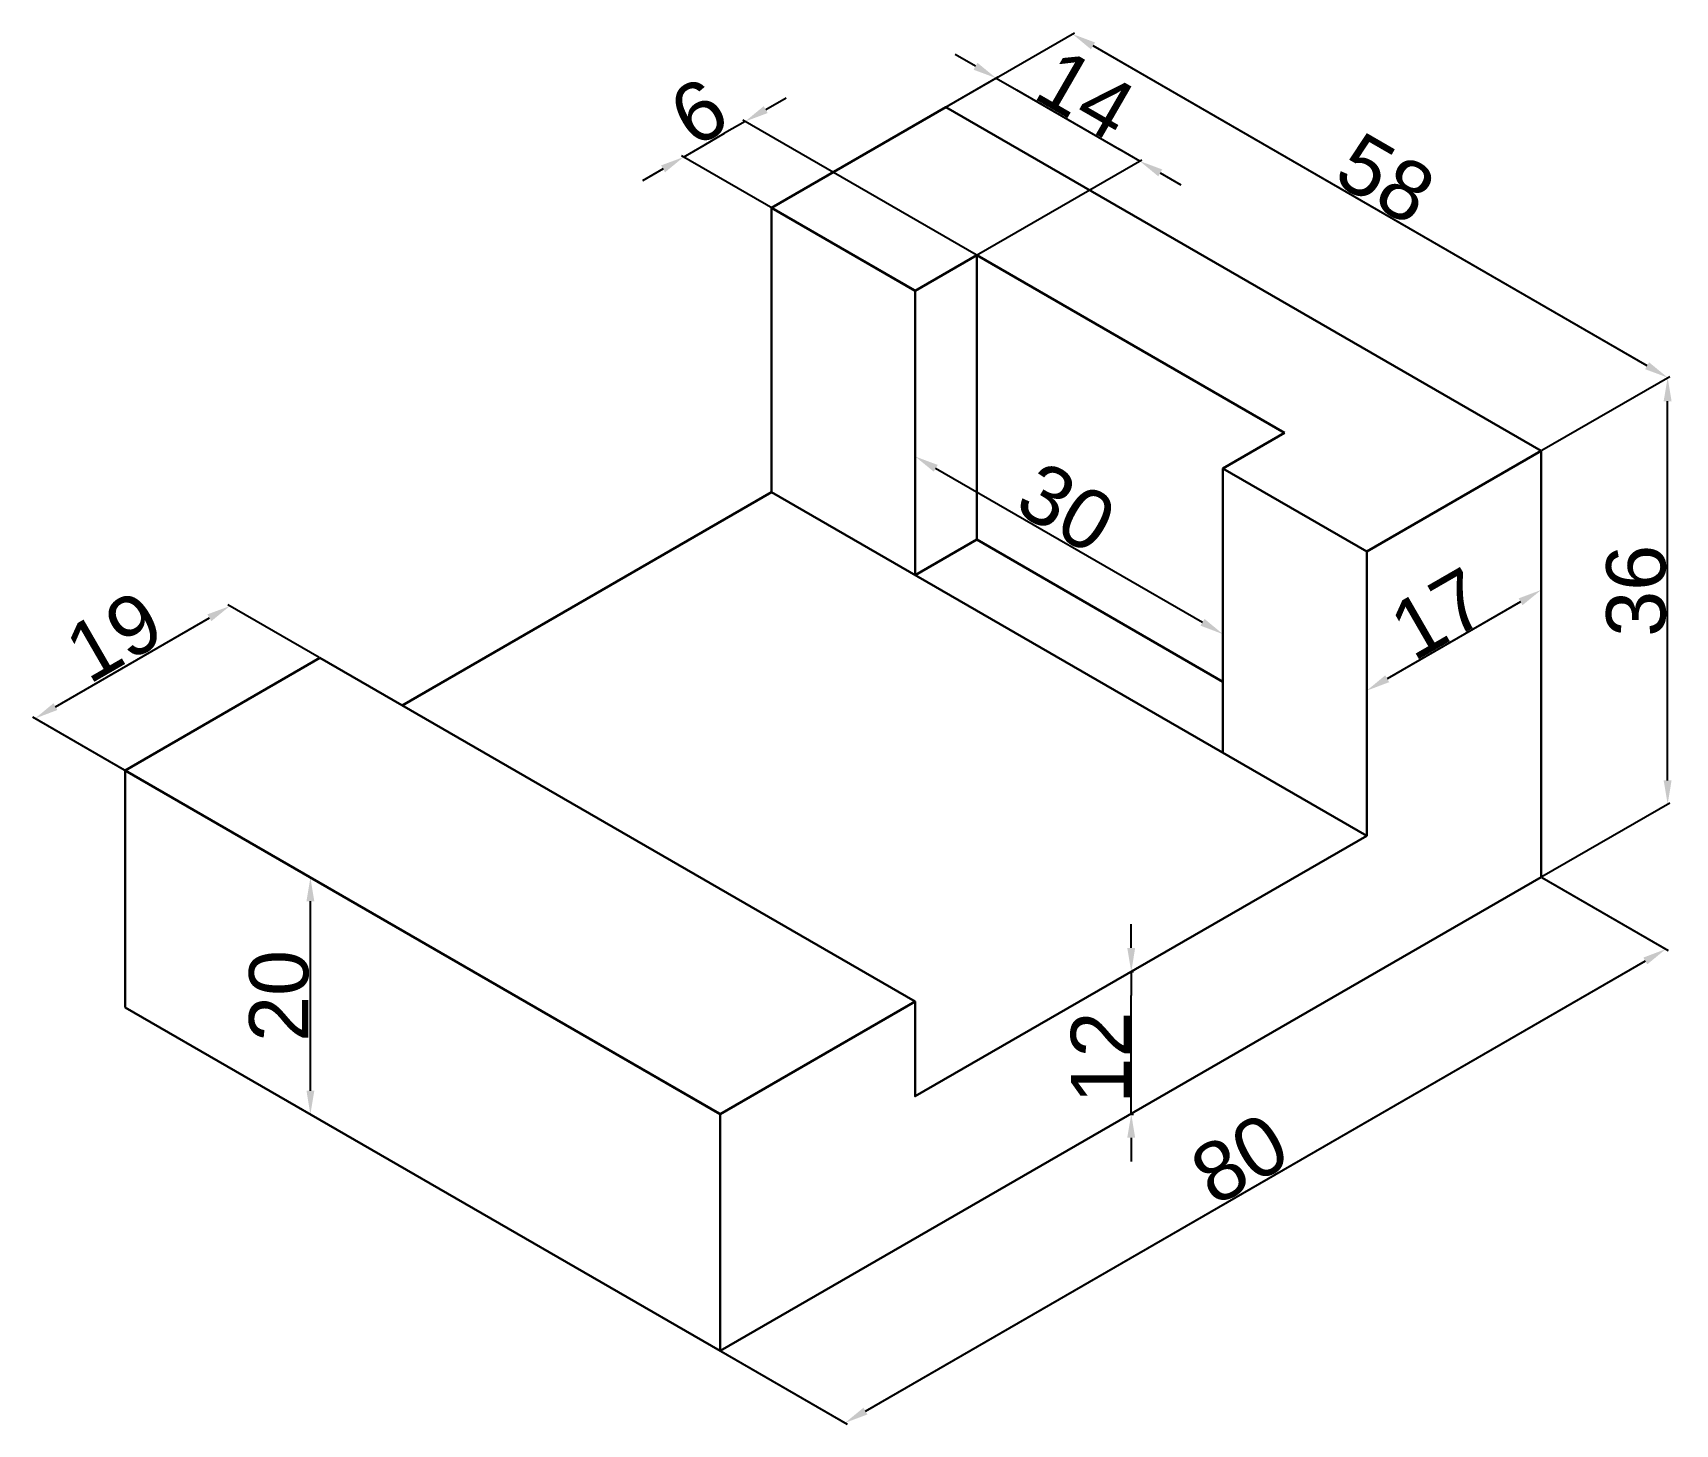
# Model space of a CAD drawing. Header units: millimetres. Extents: x -23 to 116, y -5 to 112.
import ezdxf

# ---------------------------------------------------------------- set-up
doc = ezdxf.new("R2010")
doc.units = ezdxf.units.MM
doc.header["$MEASUREMENT"] = 0
doc.layers.add('dim', color=250, linetype='Continuous', lineweight=25)
doc.layers.add('object', color=170, linetype='Continuous', lineweight=30)
doc.styles.get("Standard").update_dxf_attribs({"font": 'arial.ttf'})
doc.dimstyles.get("Standard").update_dxf_attribs({"dimtxt": 5, "dimasz": 2, "dimexe": 0.18, "dimexo": 0.0625, "dimgap": 0.09, "dimtad": 1, "dimtoh": 1, "dimdec": 0, "dimzin": 0, "dimdsep": 46, "dimtxsty": 'Standard', "dimcen": 0.09, "dimadec": 0, "dimazin": 0, "dimtfac": 1, "dimtdec": 0, "dimtmove": 0, "dimatfit": 3, "dimfxl": 1, "dimtolj": 1, "dimtzin": 0, "dimarcsym": 0})

# ---------------------------------------------------------------- blocks, each defined once
blk = doc.blocks.new('*D1')
at = {"layer": 'Defpoints', "color": 0, "transparency": 16777216}
for p in [(0.66, 40.67), (35.25, 20.7), (35.25, 0.7)]:
    blk.add_point(p, dxfattribs=at)
at = {"layer": 'dim', "color": 0, "lineweight": -2, "transparency": 16777216}
for p, q in [((35.19, 20.74), (0.48, 40.78)), ((0.66, 22.67), (0.66, 38.67)), ((35.19, 0.74), (0.48, 20.78))]:
    blk.add_line(p, q, dxfattribs=at)
at = {"layer": 'dim', "color": 0, "transparency": 16777216}
for points in [[(0.33, 38.67), (0.99, 38.67), (0.66, 40.67)], [(0.33, 22.67), (0.99, 22.67), (0.66, 20.67)]]:
    blk.add_solid(points, dxfattribs=at)
at = {"layer": 'dim', "color": 0, "transparency": 16777216, "insert": (-1.98, 30.67), "char_height": 5, "attachment_point": 5, "rotation": 90}
blk.add_mtext('\\A1;20', dxfattribs=at)
blk = doc.blocks.new('*D2')
at = {"layer": 'Defpoints', "color": 0, "transparency": 16777216}
for p in [(-6.13, 63.59), (1.47, 59.2), (-14.98, 49.7)]:
    blk.add_point(p, dxfattribs=at)
at = {"layer": 'dim', "color": 0, "lineweight": -2, "transparency": 16777216}
for p, q in [((-20.85, 55.09), (-7.86, 62.59)), ((1.41, 59.24), (-6.31, 63.7)), ((-15.04, 49.74), (-22.76, 54.2))]:
    blk.add_line(p, q, dxfattribs=at)
at = {"layer": 'dim', "color": 0, "transparency": 16777216}
for points in [[(-8.03, 62.88), (-7.7, 62.31), (-6.13, 63.59)], [(-21.02, 55.38), (-20.69, 54.81), (-22.58, 54.09)]]:
    blk.add_solid(points, dxfattribs=at)
at = {"layer": 'dim', "color": 0, "transparency": 16777216, "insert": (-15.91, 61), "char_height": 5, "attachment_point": 5, "rotation": 30}
blk.add_mtext('\\A1;19', dxfattribs=at)
blk = doc.blocks.new('*D3')
at = {"layer": 'Defpoints', "color": 0, "transparency": 16777216}
for p in [(69.91, 32.72), (69.94, 32.72), (69.89, 20.7)]:
    blk.add_point(p, dxfattribs=at)
at = {"layer": 'dim', "color": 0, "lineweight": -2, "transparency": 16777216}
for p, q in [((69.94, 34.72), (69.94, 36.72)), ((69.94, 32.72), (69.94, 30.72)), ((69.97, 32.72), (70.12, 32.72)), ((69.94, 22.7), (69.94, 30.72)), ((69.94, 20.7), (69.94, 22.7)), ((69.95, 20.7), (70.12, 20.7)), ((69.94, 18.7), (69.94, 16.7))]:
    blk.add_line(p, q, dxfattribs=at)
at = {"layer": 'dim', "color": 0, "transparency": 16777216}
for points in [[(69.6, 34.72), (70.27, 34.72), (69.94, 32.72)], [(69.6, 18.7), (70.27, 18.7), (69.94, 20.7)]]:
    blk.add_solid(points, dxfattribs=at)
at = {"layer": 'dim', "color": 0, "transparency": 16777216, "insert": (67.34, 25.47), "char_height": 5, "attachment_point": 5, "rotation": 90}
blk.add_mtext('\\A1;12', dxfattribs=at)
blk = doc.blocks.new('*D4')
at = {"layer": 'Defpoints', "color": 0, "transparency": 16777216}
for p in [(104.53, 76.7), (89.81, 68.2), (89.81, 56.44)]:
    blk.add_point(p, dxfattribs=at)
at = {"layer": 'dim', "color": 0, "lineweight": -2, "transparency": 16777216}
for p, q in [((104.53, 76.63), (104.53, 64.74)), ((89.81, 68.13), (89.81, 56.24)), ((102.8, 63.94), (91.54, 57.44))]:
    blk.add_line(p, q, dxfattribs=at)
at = {"layer": 'dim', "color": 0, "transparency": 16777216}
for points in [[(102.63, 64.23), (102.96, 63.66), (104.53, 64.94)], [(91.37, 57.73), (91.71, 57.16), (89.81, 56.44)]]:
    blk.add_solid(points, dxfattribs=at)
at = {"layer": 'dim', "color": 0, "transparency": 16777216, "insert": (95.87, 62.95), "char_height": 5, "attachment_point": 5, "rotation": 30}
blk.add_mtext('\\A1;17', dxfattribs=at)
blk = doc.blocks.new('*D5')
at = {"layer": 'Defpoints', "color": 0, "transparency": 16777216}
for p in [(64.98, 111.87), (54.3, 105.7), (104.53, 76.7)]:
    blk.add_point(p, dxfattribs=at)
at = {"layer": 'dim', "color": 0, "lineweight": -2, "transparency": 16777216}
for p, q in [((54.36, 105.74), (65.16, 111.97)), ((113.47, 83.87), (66.71, 110.87)), ((104.59, 76.74), (115.39, 82.97))]:
    blk.add_line(p, q, dxfattribs=at)
at = {"layer": 'dim', "color": 0, "transparency": 16777216}
for points in [[(66.88, 111.16), (66.54, 110.58), (64.98, 111.87)], [(113.64, 84.16), (113.31, 83.58), (115.21, 82.87)]]:
    blk.add_solid(points, dxfattribs=at)
at = {"layer": 'dim', "color": 0, "transparency": 16777216, "insert": (91.41, 99.66), "char_height": 5, "attachment_point": 5, "rotation": 330}
blk.add_mtext('\\A1;58', dxfattribs=at)
blk = doc.blocks.new('*D6')
at = {"layer": 'Defpoints', "color": 0, "transparency": 16777216}
for p in [(37.35, 104.49), (56.9, 93.2), (51.7, 90.2)]:
    blk.add_point(p, dxfattribs=at)
at = {"layer": 'dim', "color": 0, "lineweight": -2, "transparency": 16777216}
for p, q in [((39.09, 105.49), (40.82, 106.49)), ((37.35, 104.49), (35.62, 103.49)), ((56.84, 93.24), (37.17, 104.59)), ((33.89, 102.49), (35.62, 103.49)), ((51.64, 90.24), (31.98, 101.59)), ((32.16, 101.49), (33.89, 102.49)), ((30.43, 100.49), (28.69, 99.49))]:
    blk.add_line(p, q, dxfattribs=at)
at = {"layer": 'dim', "color": 0, "transparency": 16777216}
for points in [[(38.92, 105.78), (39.25, 105.2), (37.35, 104.49)], [(30.26, 100.78), (30.59, 100.2), (32.16, 101.49)]]:
    blk.add_solid(points, dxfattribs=at)
at = {"layer": 'dim', "color": 0, "transparency": 16777216, "insert": (33.43, 105.28), "char_height": 5, "attachment_point": 5, "rotation": 30}
blk.add_mtext('\\A1;6', dxfattribs=at)
blk = doc.blocks.new('*D7')
at = {"layer": 'Defpoints', "color": 0, "transparency": 16777216}
for p in [(70.65, 101.15), (39.58, 97.2), (51.7, 90.2)]:
    blk.add_point(p, dxfattribs=at)
at = {"layer": 'dim', "color": 0, "lineweight": -2, "transparency": 16777216}
for p, q in [((56.8, 109.15), (55.07, 110.15)), ((39.64, 97.24), (58.71, 108.25)), ((58.53, 108.15), (60.26, 107.15)), ((60.26, 107.15), (68.92, 102.15)), ((51.76, 90.24), (70.83, 101.25)), ((70.65, 101.15), (68.92, 102.15)), ((72.39, 100.15), (74.12, 99.15))]:
    blk.add_line(p, q, dxfattribs=at)
at = {"layer": 'dim', "color": 0, "transparency": 16777216}
for points in [[(56.96, 109.44), (56.63, 108.86), (58.53, 108.15)], [(72.55, 100.44), (72.22, 99.86), (70.65, 101.15)]]:
    blk.add_solid(points, dxfattribs=at)
at = {"layer": 'dim', "color": 0, "transparency": 16777216, "insert": (66.1, 106.78), "char_height": 5, "attachment_point": 5, "rotation": 330}
blk.add_mtext('\\A1;14', dxfattribs=at)
blk = doc.blocks.new('*D8')
at = {"layer": 'Defpoints', "color": 0, "transparency": 16777216}
for p in [(51.7, 90.2), (77.68, 75.2), (77.68, 61.21)]:
    blk.add_point(p, dxfattribs=at)
at = {"layer": 'dim', "color": 0, "lineweight": -2, "transparency": 16777216}
for p, q in [((51.7, 90.13), (51.7, 76.01)), ((53.43, 75.21), (75.95, 62.21)), ((77.68, 75.13), (77.68, 61.01))]:
    blk.add_line(p, q, dxfattribs=at)
at = {"layer": 'dim', "color": 0, "transparency": 16777216}
for points in [[(53.6, 75.5), (53.27, 74.93), (51.7, 76.21)], [(76.12, 62.5), (75.78, 61.93), (77.68, 61.21)]]:
    blk.add_solid(points, dxfattribs=at)
at = {"layer": 'dim', "color": 0, "transparency": 16777216, "insert": (64.48, 71.89), "char_height": 5, "attachment_point": 5, "rotation": 330}
blk.add_mtext('\\A1;30', dxfattribs=at)
blk = doc.blocks.new('*D9')
at = {"layer": 'Defpoints', "color": 0, "transparency": 16777216}
for p in [(115.21, 82.87), (104.53, 76.7), (104.53, 40.7)]:
    blk.add_point(p, dxfattribs=at)
at = {"layer": 'dim', "color": 0, "lineweight": -2, "transparency": 16777216}
for p, q in [((104.59, 76.74), (115.39, 82.97)), ((115.21, 48.87), (115.21, 80.87)), ((104.59, 40.74), (115.39, 46.97))]:
    blk.add_line(p, q, dxfattribs=at)
at = {"layer": 'dim', "color": 0, "transparency": 16777216}
for points in [[(114.87, 80.87), (115.54, 80.87), (115.21, 82.87)], [(114.87, 48.87), (115.54, 48.87), (115.21, 46.87)]]:
    blk.add_solid(points, dxfattribs=at)
at = {"layer": 'dim', "color": 0, "transparency": 16777216, "insert": (112.56, 64.87), "char_height": 5, "attachment_point": 5, "rotation": 90}
blk.add_mtext('\\A1;36', dxfattribs=at)
blk = doc.blocks.new('*D10')
at = {"layer": 'Defpoints', "color": 0, "transparency": 16777216}
for p in [(104.53, 40.7), (115.06, 34.63), (35.25, 0.7)]:
    blk.add_point(p, dxfattribs=at)
at = {"layer": 'dim', "color": 0, "lineweight": -2, "transparency": 16777216}
for p, q in [((104.59, 40.67), (115.24, 34.52)), ((47.51, -4.37), (113.33, 33.63)), ((35.31, 0.67), (45.96, -5.48))]:
    blk.add_line(p, q, dxfattribs=at)
at = {"layer": 'dim', "color": 0, "transparency": 16777216}
for points in [[(113.16, 33.91), (113.49, 33.34), (115.06, 34.63)], [(47.34, -4.09), (47.67, -4.66), (45.78, -5.37)]]:
    blk.add_solid(points, dxfattribs=at)
at = {"layer": 'dim', "color": 0, "transparency": 16777216, "insert": (79.1, 16.91), "char_height": 5, "attachment_point": 5, "rotation": 30}
blk.add_mtext('\\A1;80', dxfattribs=at)

msp = doc.modelspace()

# ---------------------------------------------------------------- linework, layer by layer
at = {"layer": 'object'}
for p, q in [((104.53, 76.7), (54.3, 105.7)), ((51.7, 90.2), (39.58, 97.2)), ((56.9, 93.2), (51.7, 90.2)), ((82.88, 78.2), (56.9, 93.2)), ((56.9, 93.2), (56.9, 69.2)), ((51.7, 90.2), (51.7, 66.2)), ((77.68, 75.2), (82.88, 78.2)), ((89.81, 68.2), (77.68, 75.2)), ((77.68, 75.2), (77.68, 51.2)), ((89.81, 44.2), (39.58, 73.2)), ((51.7, 66.2), (56.9, 69.2)), ((77.68, 57.2), (56.9, 69.2)), ((51.7, 30.2), (1.47, 59.2)), ((35.25, 20.7), (-14.98, 49.7)), ((35.25, 0.7), (-14.98, 29.7))]:
    msp.add_line(p, q, dxfattribs=at)
for points in [[(54.3, 105.7), (39.58, 97.2), (39.58, 73.2), (8.4, 55.2)], [(1.47, 59.2), (-14.98, 49.7), (-14.98, 29.7)]]:
    msp.add_lwpolyline(points, dxfattribs=at)
msp.add_lwpolyline([(104.53, 76.7), (89.81, 68.2), (89.81, 44.2), (51.7, 22.2), (51.7, 30.2), (35.25, 20.7), (35.25, 0.7), (104.53, 40.7)], close=True, dxfattribs=at)

# ---------------------------------------------------------------- dimensions: what is measured, and where the dimension line sits
at = {"layer": 'dim'}
for base, p1, p2, angle, picture, middle, dimtype in [((70.65, 101.15), (39.58, 97.2), (51.7, 90.2), 330, '*D7', (64.8, 104.53), 161), ((77.68, 61.21), (51.7, 90.2), (77.68, 75.2), 330, '*D8', (63.16, 69.6), 161), ((-6.13, 63.59), (-14.98, 49.7), (1.47, 59.2), 30, '*D2', (-14.59, 58.71), 161), ((69.94, 32.72), (69.89, 20.7), (69.91, 32.72), 90, '*D3', (69.94, 25.47), 160)]:
    dim = msp.add_linear_dim(base=base, p1=p1, p2=p2, angle=angle, dimstyle='Standard', dxfattribs=at)
    dim.commit()
    dim.dimension.update_dxf_attribs({"geometry": picture, "text_midpoint": middle, "dimtype": dimtype})
for p1, p2, distance, picture, middle in [((104.53, 76.7), (54.3, 105.7), -10.68, '*D5', (91.41, 99.66)), ((51.7, 90.2), (56.9, 93.2), 19.54, '*D6', (33.43, 105.28)), ((104.53, 76.7), (89.81, 68.2), 10.18, '*D4', (95.87, 62.95)), ((35.25, 0.7), (104.53, 40.7), -10.53, '*D10', (79.1, 16.91))]:
    dim = msp.add_aligned_dim(p1=p1, p2=p2, distance=distance, dimstyle='Standard', dxfattribs=at)
    dim.commit()
    dim.dimension.update_dxf_attribs({"geometry": picture, "text_midpoint": middle})
for base, p1, p2, picture, middle in [((115.21, 82.87), (104.53, 40.7), (104.53, 76.7), '*D9', (112.56, 64.87)), ((0.66, 40.67), (35.25, 0.7), (35.25, 20.7), '*D1', (-1.98, 30.67))]:
    dim = msp.add_linear_dim(base=base, p1=p1, p2=p2, angle=90, dimstyle='Standard', dxfattribs=at)
    dim.commit()
    dim.dimension.update_dxf_attribs({"geometry": picture, "text_midpoint": middle})

doc.saveas('drawing.dxf')
